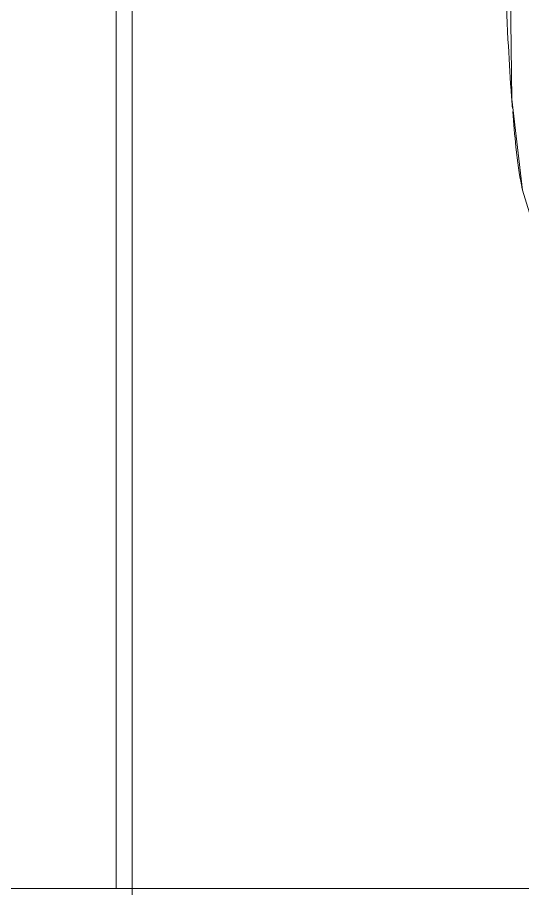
# Model space of a CAD drawing. Header units: metres. Extents: x -13933 to 152404, y -7861 to 21912.
# Drawn here: x 112316 to 112379.1, y 2728.2 to 2837.1 of the extents above; entities that cross this region are included whole.
import ezdxf
from ezdxf.xclip import XClip

# ---------------------------------------------------------------- set-up
doc = ezdxf.new("R2010")
doc.units = ezdxf.units.M
doc.header["$LTSCALE"] = 100
doc.header["$MEASUREMENT"] = 0
doc.header["$XCLIPFRAME"] = 0
doc.layers.get('0').update_dxf_attribs({"color": 9, "lineweight": 9})
for name, color, linetype, lineweight in [('04', 9, 'Continuous', 9), ('06B', 9, 'Continuous', 9), ('06D', 9, 'Continuous', 9), ('40M', 9, 'Continuous', 9)]:
    doc.layers.add(name, color=color, linetype=linetype, lineweight=lineweight)

# ---------------------------------------------------------------- blocks, each defined once
blk = doc.blocks.new('p-araba-polo')
for points, degree, knots in [([(0.4758, -0.7941), (0.4779, -0.7946), (0.4931, -0.7978), (0.5106, -0.8003), (0.5297, -0.8023)], 3, [0, 0, 0, 0, 0.124213, 1, 1, 1, 1]), ([(0.578, -0.8067), (0.5852, -0.8073), (0.6136, -0.8094), (0.6943, -0.8142), (0.7938, -0.8181), (0.9022, -0.8216), (0.9869, -0.8238), (1.0486, -0.8241), (1.0808, -0.8236)], 3, [0, 0, 0, 0, 0.049552, 0.182368, 0.511137, 0.607099, 0.78604, 1, 1, 1, 1]), ([(0.5894, -0.8074), (0.5894, -0.8074), (0.5894, -0.8074), (0.5894, -0.8074), (0.5894, -0.8074), (0.5894, -0.8074), (0.5894, -0.8074), (0.5894, -0.8074), (0.5894, -0.8074), (0.5894, -0.8074), (0.5894, -0.8074), (0.5894, -0.8074), (0.5894, -0.8074), (0.5894, -0.8074), (0.5894, -0.8074)], 7, [0, 0, 0, 0, 0, 0, 0, 0, 1, 1, 1, 1, 1, 1, 1, 1, 1, 1, 1, 1, 1, 1, 1])]:
    blk.add_open_spline(points, degree=degree, knots=knots)
blk.add_open_spline([(0.5299, -0.8023), (0.5443, -0.8039), (0.5588, -0.8052), (0.5741, -0.8064)], degree=3)
at = {"layer": '40M'}
blk.add_lwpolyline([(2.4946, 0.8171), (1.4623, 0.8171), (0.9458, 0.8223), (0.578, 0.8067), (0.3308, 0.7495), (0.3178, 0.7481), (0.2298, 0.7039), (0.1529, 0.6267), (0.0785, 0.486), (0.0318, 0.348), (0.0198, 0.2967), (0.0036, 0.1306), (0.0036, -0.1306), (0.0165, -0.267), (0.042, -0.3799), (0.0751, -0.4781), (0.1529, -0.6267), (0.3308, -0.7495), (0.4757, -0.7941), (0.5894, -0.8074), (1.2716, -0.8161), (2.3409, -0.8207), (2.6666, -0.8118)], dxfattribs=at)

msp = doc.modelspace()

# ---------------------------------------------------------------- linework, layer by layer
at = {"layer": '06B'}
msp.add_lwpolyline([(112400.34, 2423.17), (112330.34, 2423.17), (112330.34, 3193.17), (112400.34, 3193.17)], close=True, dxfattribs=at)
at = {"layer": '06D'}
for points in [[(112328.34, 2728.17), (112078.34, 2728.17), (112078.34, 3228.17), (112328.34, 3228.17)], [(112328.34, 2728.17), (112578.34, 2728.17), (112578.34, 3228.17), (112328.34, 3228.17)]]:
    msp.add_lwpolyline(points, close=True, dxfattribs=at)

# ---------------------------------------------------------------- block references
at = {"layer": '04'}
ref = msp.add_blockref('p-araba-polo', (112458.52, 2767.93), dxfattribs=dict(at, xscale=-100, yscale=100, zscale=100, rotation=269.9999999998917))
XClip(ref).set_block_clipping_path([(-0.0924763951, -0.9835002962), (4.0650970395, 0.9845199444)])

doc.saveas('drawing.dxf')
